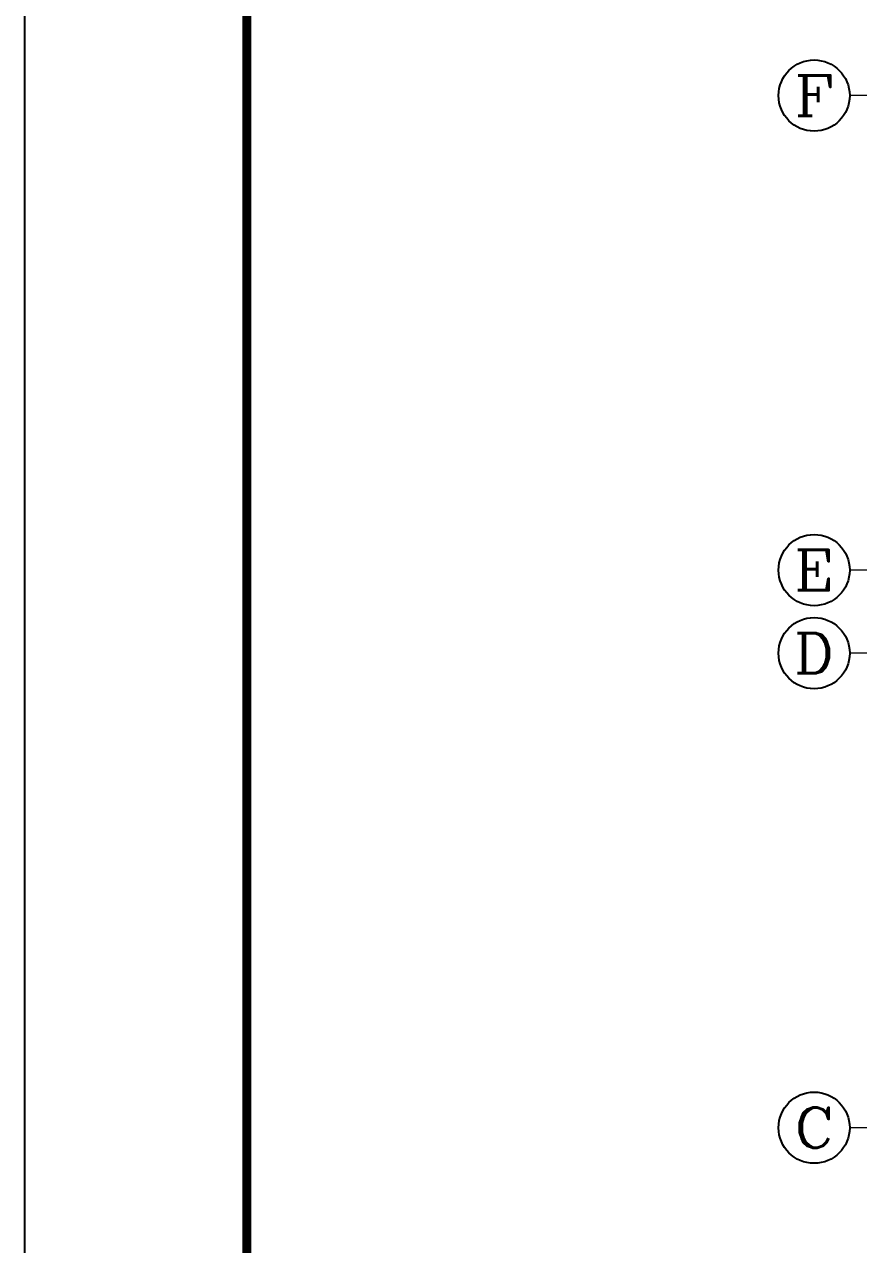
# Model space of a CAD drawing. Extents: x 1417642 to 3570900, y 124798 to 1191112.
# Drawn here: x 1417642 to 1431709, y 275846 to 296417 of the extents above; entities that cross this region are included whole.
import ezdxf
from ezdxf.enums import TextEntityAlignment as Align

# ---------------------------------------------------------------- set-up
doc = ezdxf.new("R2010")
doc.units = 0
doc.header["$LTSCALE"] = 1000
doc.header["$MEASUREMENT"] = 0
for name, color, linetype in [('AXIS', 3, 'CONTINUOUS'), ('AXIS_TEXT', 7, 'CONTINUOUS'), ('PUB_TITLE', 4, 'CONTINUOUS')]:
    doc.layers.add(name, color=color, linetype=linetype)
doc.styles.add('_TCH_AXIS', font='COMPLEX', dxfattribs={"bigfont": 'GBCBIG'})

msp = doc.modelspace()

# ---------------------------------------------------------------- linework, layer by layer
at = {"layer": 'AXIS', "lineweight": 0}
for p, q in [((1437407.4, 295217), (1431559, 295217)), ((1437407.4, 287217), (1431559, 287217)), ((1437407.4, 285817), (1431559, 285817)), ((1437407.4, 277817), (1431559, 277817))]:
    msp.add_line(p, q, dxfattribs=at)
at = {"layer": 'AXIS'}
for centre in [(1430959, 295217), (1430959, 287217), (1430959, 285817), (1430959, 277817)]:
    msp.add_circle(centre, 600, dxfattribs=at)
at = {"layer": 'PUB_TITLE'}
msp.add_lwpolyline([(1417642.3, 252448.4), (1618342.3, 252448.4), (1618342.3, 378598.4), (1417642.3, 378598.4)], close=True, dxfattribs=at)
at = {"layer": 'PUB_TITLE', "const_width": 150}
msp.add_lwpolyline([(1421392.3, 253948.4), (1616842.3, 253948.4), (1616842.3, 377098.4), (1421392.3, 377098.4)], close=True, dxfattribs=at)

# ---------------------------------------------------------------- texts
at = {"layer": 'AXIS_TEXT', "style": '_TCH_AXIS'}
for s, width, p, p2 in [('F', 1.3125, (1430619.5, 294877.6), (1431298.4, 294877.6)), ('E', 1.3125, (1430619.5, 286877.6), (1431298.4, 286877.6)), ('D', 1.235294, (1430619.5, 285477.6), (1431298.4, 285477.6)), ('C', 1.4, (1430619.5, 277477.6), (1431298.4, 277477.6))]:
    msp.add_text(s, height=678.8, dxfattribs=dict(at, width=width)).set_placement(p, p2, align=Align.FIT)

doc.saveas('drawing.dxf')
